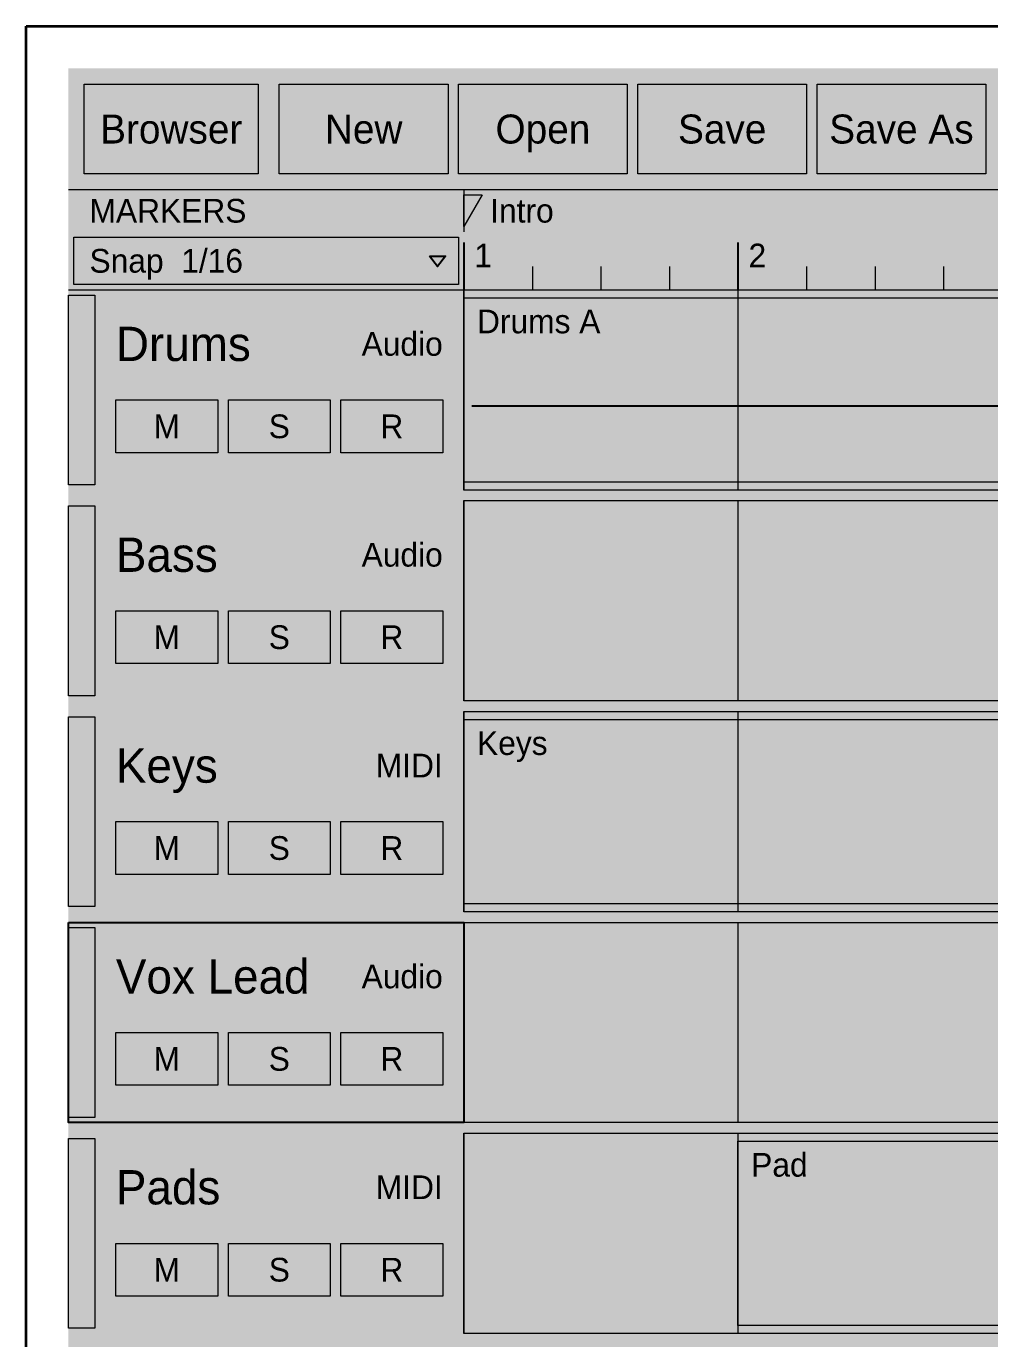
# Model space of a CAD drawing. Extents: x -16 to 3552, y -6016 to 16.
# Drawn here: x 1784 to 2149.5, y -2962 to -2464 of the extents above; entities that cross this region are included whole.
import ezdxf
from ezdxf.enums import TextEntityAlignment as Align

# ---------------------------------------------------------------- set-up
doc = ezdxf.new("R2010")
doc.units = 0
for name, color, linetype, lineweight, true_color in [('FORGE-SHEET', 7, 'Continuous', 35, 0x9aa2a8), ('UI-ACCENT', 7, 'Continuous', 18, 0xe0902f), ('UI-CLIP', 7, 'Continuous', 13, 0x2d3135), ('UI-GHOST', 7, 'Continuous', 9, 0x555c62), ('UI-HAIRLINE', 7, 'Continuous', 9, 0x34383c), ('UI-RECORD', 7, 'Continuous', 18, 0xe24b4a), ('UI-SELECT', 7, 'Continuous', 25, 0xe0902f)]:
    doc.layers.add(name, color=color, linetype=linetype, lineweight=lineweight, true_color=true_color)
for name, color, linetype, true_color in [('UI-MIDI-NOTE', 7, 'Continuous', 0xe0902f), ('UI-PANEL-BG', 7, 'Continuous', 0x232629), ('UI-RAISED', 7, 'Continuous', 0x2d3135), ('UI-SHELL-BG', 7, 'Continuous', 0x1a1c1e), ('UI-TEXT', 7, 'Continuous', 0xd6d9dc), ('UI-TEXT-SEC', 7, 'Continuous', 0x8a9095), ('UI-WAVEFORM', 7, 'Continuous', 0x707b84)]:
    doc.layers.add(name, color=color, linetype=linetype, true_color=true_color)

msp = doc.modelspace()

# ---------------------------------------------------------------- hatches: boundary and pattern name
at = {"layer": 'UI-ACCENT'}
h = msp.add_hatch(color=256, dxfattribs=at)
h.dxf.hatch_style = 1
h.paths.add_polyline_path([(1903.33, -2845.8), (1942, -2845.8), (1942, -2865.8), (1903.33, -2865.8)])
at = {"layer": 'UI-CLIP', "true_color": 0x222528}
h = msp.add_hatch(color=7, dxfattribs=at)
h.dxf.hatch_style = 1
h.paths.add_polyline_path([(1950, -2564), (3400, -2564), (3400, -2640), (1950, -2640)])
at = {"layer": 'UI-CLIP', "true_color": 0xc86e3c}
h = msp.add_hatch(color=7, dxfattribs=at)
h.dxf.hatch_style = 1
h.paths.add_polyline_path([(1800, -2566), (1810, -2566), (1810, -2638), (1800, -2638)])
at = {"layer": 'UI-CLIP', "true_color": 0x79482c}
h = msp.add_hatch(color=7, dxfattribs=at)
h.dxf.hatch_style = 1
h.paths.add_polyline_path([(1950, -2567), (2366, -2567), (2366, -2637), (1950, -2637)])
at = {"layer": 'UI-CLIP', "true_color": 0x222528}
h = msp.add_hatch(color=7, dxfattribs=at)
h.dxf.hatch_style = 1
h.paths.add_polyline_path([(1950, -2644), (3400, -2644), (3400, -2720), (1950, -2720)])
at = {"layer": 'UI-CLIP', "true_color": 0x4e9aa6}
h = msp.add_hatch(color=7, dxfattribs=at)
h.dxf.hatch_style = 1
h.paths.add_polyline_path([(1800, -2646), (1810, -2646), (1810, -2718), (1800, -2718)])
at = {"layer": 'UI-CLIP', "true_color": 0x222528}
h = msp.add_hatch(color=7, dxfattribs=at)
h.dxf.hatch_style = 1
h.paths.add_polyline_path([(1950, -2724), (3400, -2724), (3400, -2800), (1950, -2800)])
at = {"layer": 'UI-CLIP', "true_color": 0x9a6fb0}
h = msp.add_hatch(color=7, dxfattribs=at)
h.dxf.hatch_style = 1
h.paths.add_polyline_path([(1800, -2726), (1810, -2726), (1810, -2798), (1800, -2798)])
at = {"layer": 'UI-CLIP', "true_color": 0x6d624c}
h = msp.add_hatch(color=7, dxfattribs=at)
h.dxf.hatch_style = 1
h.paths.add_polyline_path([(1950, -2727), (2366, -2727), (2366, -2797), (1950, -2797)])
at = {"layer": 'UI-CLIP', "true_color": 0x6fa855}
h = msp.add_hatch(color=7, dxfattribs=at)
h.dxf.hatch_style = 1
h.paths.add_polyline_path([(1800, -2806), (1810, -2806), (1810, -2878), (1800, -2878)])
at = {"layer": 'UI-CLIP', "true_color": 0x222528}
h = msp.add_hatch(color=7, dxfattribs=at)
h.dxf.hatch_style = 1
h.paths.add_polyline_path([(1950, -2804), (3400, -2804), (3400, -2880), (1950, -2880)])
at = {"layer": 'UI-CLIP', "true_color": 0xc95b6b}
h = msp.add_hatch(color=7, dxfattribs=at)
h.dxf.hatch_style = 1
h.paths.add_polyline_path([(1800, -2886), (1810, -2886), (1810, -2958), (1800, -2958)])
at = {"layer": 'UI-CLIP', "true_color": 0x222528}
h = msp.add_hatch(color=7, dxfattribs=at)
h.dxf.hatch_style = 1
h.paths.add_polyline_path([(1950, -2884), (3400, -2884), (3400, -2960), (1950, -2960)])
at = {"layer": 'UI-CLIP', "true_color": 0x4a7942}
h = msp.add_hatch(color=7, dxfattribs=at)
h.dxf.hatch_style = 1
h.paths.add_polyline_path([(2054, -2887), (3094, -2887), (3094, -2957), (2054, -2957)])
at = {"layer": 'UI-MIDI-NOTE', "true_color": 0xeac68a}
h = msp.add_hatch(color=7, dxfattribs=at)
h.dxf.hatch_style = 1
h.paths.add_polyline_path([(1971.64, -2745), (1990.27, -2745), (1990.27, -2750.86), (1971.64, -2750.86)])
h = msp.add_hatch(color=7, dxfattribs=at)
h.dxf.hatch_style = 1
h.paths.add_polyline_path([(2102.09, -2745), (2128.18, -2745), (2128.18, -2750.86), (2102.09, -2750.86)])
h = msp.add_hatch(color=7, dxfattribs=at)
h.dxf.hatch_style = 1
h.paths.add_polyline_path([(2139.36, -2745), (2165.45, -2745), (2165.45, -2750.86), (2139.36, -2750.86)])
h = msp.add_hatch(color=7, dxfattribs=at)
h.dxf.hatch_style = 1
h.paths.add_polyline_path([(2027.55, -2751.86), (2053.64, -2751.86), (2053.64, -2757.71), (2027.55, -2757.71)])
h = msp.add_hatch(color=7, dxfattribs=at)
h.dxf.hatch_style = 1
h.paths.add_polyline_path([(2046.18, -2751.86), (2064.82, -2751.86), (2064.82, -2757.71), (2046.18, -2757.71)])
h = msp.add_hatch(color=7, dxfattribs=at)
h.dxf.hatch_style = 1
h.paths.add_polyline_path([(1953, -2758.71), (1971.64, -2758.71), (1971.64, -2764.57), (1953, -2764.57)])
h = msp.add_hatch(color=7, dxfattribs=at)
h.dxf.hatch_style = 1
h.paths.add_polyline_path([(2120.73, -2765.57), (2139.36, -2765.57), (2139.36, -2771.43), (2120.73, -2771.43)])
h = msp.add_hatch(color=7, dxfattribs=at)
h.dxf.hatch_style = 1
h.paths.add_polyline_path([(1990.27, -2772.43), (2008.91, -2772.43), (2008.91, -2778.29), (1990.27, -2778.29)])
h = msp.add_hatch(color=7, dxfattribs=at)
h.dxf.hatch_style = 1
h.paths.add_polyline_path([(2008.91, -2779.29), (2035, -2779.29), (2035, -2785.14), (2008.91, -2785.14)])
h = msp.add_hatch(color=7, dxfattribs=at)
h.dxf.hatch_style = 1
h.paths.add_polyline_path([(2083.45, -2779.29), (2102.09, -2779.29), (2102.09, -2785.14), (2083.45, -2785.14)])
h = msp.add_hatch(color=7, dxfattribs=at)
h.dxf.hatch_style = 1
h.paths.add_polyline_path([(2064.82, -2786.14), (2076, -2786.14), (2076, -2792), (2064.82, -2792)])
h = msp.add_hatch(color=7, dxfattribs=at)
h.dxf.hatch_style = 1
h.paths.add_polyline_path([(2104, -2918.71), (2132.2, -2918.71), (2132.2, -2924.57), (2104, -2924.57)])
h = msp.add_hatch(color=7, dxfattribs=at)
h.dxf.hatch_style = 1
h.paths.add_polyline_path([(2057, -2925.57), (2122.8, -2925.57), (2122.8, -2931.43), (2057, -2931.43)])
at = {"layer": 'UI-PANEL-BG'}
h = msp.add_hatch(color=256, dxfattribs=at)
h.dxf.hatch_style = 1
h.paths.add_polyline_path([(1800, -2480), (3400, -2480), (3400, -2526), (1800, -2526)])
h = msp.add_hatch(color=256, dxfattribs=at)
h.dxf.hatch_style = 1
h.paths.add_polyline_path([(1800, -2526), (3400, -2526), (3400, -2542), (1800, -2542)])
h = msp.add_hatch(color=256, dxfattribs=at)
h.dxf.hatch_style = 1
h.paths.add_polyline_path([(1800, -2542), (3400, -2542), (3400, -2564), (1800, -2564)])
h = msp.add_hatch(color=256, dxfattribs=at)
h.dxf.hatch_style = 1
h.paths.add_polyline_path([(1800, -2564), (1950, -2564), (1950, -2640), (1800, -2640)])
h = msp.add_hatch(color=256, dxfattribs=at)
h.dxf.hatch_style = 1
h.paths.add_polyline_path([(1800, -2644), (1950, -2644), (1950, -2720), (1800, -2720)])
h = msp.add_hatch(color=256, dxfattribs=at)
h.dxf.hatch_style = 1
h.paths.add_polyline_path([(1800, -2724), (1950, -2724), (1950, -2800), (1800, -2800)])
h = msp.add_hatch(color=256, dxfattribs=at)
h.dxf.hatch_style = 1
h.paths.add_polyline_path([(1800, -2804), (1950, -2804), (1950, -2880), (1800, -2880)])
h = msp.add_hatch(color=256, dxfattribs=at)
h.dxf.hatch_style = 1
h.paths.add_polyline_path([(1800, -2884), (1950, -2884), (1950, -2960), (1800, -2960)])
at = {"layer": 'UI-RAISED'}
h = msp.add_hatch(color=256, dxfattribs=at)
h.dxf.hatch_style = 1
h.paths.add_polyline_path([(1806, -2486), (1872, -2486), (1872, -2520), (1806, -2520)])
h = msp.add_hatch(color=256, dxfattribs=at)
h.dxf.hatch_style = 1
h.paths.add_polyline_path([(1880, -2486), (1944, -2486), (1944, -2520), (1880, -2520)])
h = msp.add_hatch(color=256, dxfattribs=at)
h.dxf.hatch_style = 1
h.paths.add_polyline_path([(1948, -2486), (2012, -2486), (2012, -2520), (1948, -2520)])
h = msp.add_hatch(color=256, dxfattribs=at)
h.dxf.hatch_style = 1
h.paths.add_polyline_path([(2016, -2486), (2080, -2486), (2080, -2520), (2016, -2520)])
h = msp.add_hatch(color=256, dxfattribs=at)
h.dxf.hatch_style = 1
h.paths.add_polyline_path([(2084, -2486), (2148, -2486), (2148, -2520), (2084, -2520)])
h = msp.add_hatch(color=256, dxfattribs=at)
h.dxf.hatch_style = 1
h.paths.add_polyline_path([(1802, -2544), (1948, -2544), (1948, -2562), (1802, -2562)])
h = msp.add_hatch(color=256, dxfattribs=at)
h.dxf.hatch_style = 1
h.paths.add_polyline_path([(1818, -2605.8), (1856.67, -2605.8), (1856.67, -2625.8), (1818, -2625.8)])
h = msp.add_hatch(color=256, dxfattribs=at)
h.dxf.hatch_style = 1
h.paths.add_polyline_path([(1860.67, -2605.8), (1899.33, -2605.8), (1899.33, -2625.8), (1860.67, -2625.8)])
h = msp.add_hatch(color=256, dxfattribs=at)
h.dxf.hatch_style = 1
h.paths.add_polyline_path([(1903.33, -2605.8), (1942, -2605.8), (1942, -2625.8), (1903.33, -2625.8)])
h = msp.add_hatch(color=256, dxfattribs=at)
h.dxf.hatch_style = 1
h.paths.add_polyline_path([(1818, -2685.8), (1856.67, -2685.8), (1856.67, -2705.8), (1818, -2705.8)])
h = msp.add_hatch(color=256, dxfattribs=at)
h.dxf.hatch_style = 1
h.paths.add_polyline_path([(1860.67, -2685.8), (1899.33, -2685.8), (1899.33, -2705.8), (1860.67, -2705.8)])
h = msp.add_hatch(color=256, dxfattribs=at)
h.dxf.hatch_style = 1
h.paths.add_polyline_path([(1903.33, -2685.8), (1942, -2685.8), (1942, -2705.8), (1903.33, -2705.8)])
h = msp.add_hatch(color=256, dxfattribs=at)
h.dxf.hatch_style = 1
h.paths.add_polyline_path([(1818, -2765.8), (1856.67, -2765.8), (1856.67, -2785.8), (1818, -2785.8)])
h = msp.add_hatch(color=256, dxfattribs=at)
h.dxf.hatch_style = 1
h.paths.add_polyline_path([(1860.67, -2765.8), (1899.33, -2765.8), (1899.33, -2785.8), (1860.67, -2785.8)])
h = msp.add_hatch(color=256, dxfattribs=at)
h.dxf.hatch_style = 1
h.paths.add_polyline_path([(1903.33, -2765.8), (1942, -2765.8), (1942, -2785.8), (1903.33, -2785.8)])
h = msp.add_hatch(color=256, dxfattribs=at)
h.dxf.hatch_style = 1
h.paths.add_polyline_path([(1818, -2845.8), (1856.67, -2845.8), (1856.67, -2865.8), (1818, -2865.8)])
h = msp.add_hatch(color=256, dxfattribs=at)
h.dxf.hatch_style = 1
h.paths.add_polyline_path([(1860.67, -2845.8), (1899.33, -2845.8), (1899.33, -2865.8), (1860.67, -2865.8)])
h = msp.add_hatch(color=256, dxfattribs=at)
h.dxf.hatch_style = 1
h.paths.add_polyline_path([(1818, -2925.8), (1856.67, -2925.8), (1856.67, -2945.8), (1818, -2945.8)])
h = msp.add_hatch(color=256, dxfattribs=at)
h.dxf.hatch_style = 1
h.paths.add_polyline_path([(1860.67, -2925.8), (1899.33, -2925.8), (1899.33, -2945.8), (1860.67, -2945.8)])
h = msp.add_hatch(color=256, dxfattribs=at)
h.dxf.hatch_style = 1
h.paths.add_polyline_path([(1903.33, -2925.8), (1942, -2925.8), (1942, -2945.8), (1903.33, -2945.8)])
at = {"layer": 'UI-RECORD'}
h = msp.add_hatch(color=256, dxfattribs=at)
h.dxf.hatch_style = 1
h.paths.add_polyline_path([(1810, -2804), (1812, -2804), (1812, -2880), (1810, -2880)])
at = {"layer": 'UI-SHELL-BG'}
h = msp.add_hatch(color=256, dxfattribs=at)
h.dxf.hatch_style = 1
h.paths.add_polyline_path([(1800, -2526), (3400, -2526), (3400, -3456), (1800, -3456)])
at = {"layer": 'UI-WAVEFORM'}
h = msp.add_hatch(color=256, dxfattribs=at)
h.dxf.hatch_style = 1
h.paths.add_polyline_path([(1953, -2599.74), (1956.01, -2595.32), (1959.03, -2592.13), (1962.04, -2591.83), (1965.06, -2591.62), (1968.07, -2591.36), (1971.09, -2592.38), (1974.1, -2592.12), (1977.12, -2591.79), (1980.13, -2591.36), (1983.15, -2592.97), (1986.16, -2593.4), (1989.18, -2594.24), (1992.19, -2593.23), (1995.21, -2593.17), (1998.22, -2594.65), (2001.24, -2593.76), (2004.25, -2593.61), (2007.26, -2594.33), (2010.28, -2594.99), (2013.29, -2596.23), (2016.31, -2597.24), (2019.32, -2597.32), (2022.34, -2598.12), (2025.35, -2598.6), (2028.37, -2599.02), (2031.38, -2599.61), (2034.4, -2599.88), (2037.41, -2600.3), (2040.43, -2600.68), (2043.44, -2601.23), (2046.46, -2601.69), (2049.47, -2601.64), (2052.49, -2601.28), (2055.5, -2600.9), (2058.51, -2600.54), (2061.53, -2599.6), (2064.54, -2598.8), (2067.56, -2598.22), (2070.57, -2597.77), (2073.59, -2597.76), (2076.6, -2597.64), (2079.62, -2597.29), (2082.63, -2597.26), (2085.65, -2595.87), (2088.66, -2595.6), (2091.68, -2594.41), (2094.69, -2594.52), (2097.71, -2593.18), (2100.72, -2592.55), (2103.74, -2593.97), (2106.75, -2594.08), (2109.76, -2592.31), (2112.78, -2592.37), (2115.79, -2590.98), (2118.81, -2591.68), (2121.82, -2592.81), (2124.84, -2591.82), (2127.85, -2590.86), (2130.87, -2591.72), (2133.88, -2592.62), (2136.9, -2592.38), (2139.91, -2590.52), (2142.93, -2590.16), (2145.94, -2591.77), (2148.96, -2592.26), (2151.97, -2592.94), (2154.99, -2593.44), (2158, -2591.83), (2161.01, -2592.72), (2164.03, -2592.3), (2167.04, -2592.48), (2170.06, -2593.32), (2173.07, -2592.61), (2176.09, -2593.77), (2179.1, -2593.39), (2182.12, -2594.48), (2185.13, -2594.58), (2188.15, -2595.21), (2191.16, -2595.61), (2194.18, -2594.84), (2197.19, -2595), (2200.21, -2596.06), (2203.22, -2596.06), (2206.24, -2597.15), (2209.25, -2597.72), (2212.26, -2597.83), (2215.28, -2598.37), (2218.29, -2599.28), (2221.31, -2599.5), (2224.32, -2600.24), (2227.34, -2600.84), (2230.35, -2601.34), (2233.37, -2601.7), (2236.38, -2601.63), (2239.4, -2601.42), (2242.41, -2601.09), (2245.43, -2600.41), (2248.44, -2600.03), (2251.46, -2599.3), (2254.47, -2598.89), (2257.49, -2598.35), (2260.5, -2597.19), (2263.51, -2596.97), (2266.53, -2596.48), (2269.54, -2595.53), (2272.56, -2595.97), (2275.57, -2596.07), (2278.59, -2594.48), (2281.6, -2593.64), (2284.62, -2594.22), (2287.63, -2594.49), (2290.65, -2593.22), (2293.66, -2591.95), (2296.68, -2592.96), (2299.69, -2591.47), (2302.71, -2590.76), (2305.72, -2591.02), (2308.74, -2591.54), (2311.75, -2592.59), (2314.76, -2593.24), (2317.78, -2591.01), (2320.79, -2591.84), (2323.81, -2590.96), (2326.82, -2591.76), (2329.84, -2590.61), (2332.85, -2590.69), (2335.87, -2591.59), (2338.88, -2592.42), (2341.9, -2591.44), (2344.91, -2592.75), (2347.93, -2593.07), (2350.94, -2592.49), (2353.96, -2591.61), (2356.97, -2591.9), (2359.99, -2592.97), (2363, -2592.23), (2363, -2623.77), (2359.99, -2623.03), (2356.97, -2624.1), (2353.96, -2624.39), (2350.94, -2623.51), (2347.93, -2622.93), (2344.91, -2623.25), (2341.9, -2624.56), (2338.88, -2623.58), (2335.87, -2624.41), (2332.85, -2625.31), (2329.84, -2625.39), (2326.82, -2624.24), (2323.81, -2625.04), (2320.79, -2624.16), (2317.78, -2624.99), (2314.76, -2622.76), (2311.75, -2623.41), (2308.74, -2624.46), (2305.72, -2624.98), (2302.71, -2625.24), (2299.69, -2624.53), (2296.68, -2623.04), (2293.66, -2624.05), (2290.65, -2622.78), (2287.63, -2621.51), (2284.62, -2621.78), (2281.6, -2622.36), (2278.59, -2621.52), (2275.57, -2619.93), (2272.56, -2620.03), (2269.54, -2620.47), (2266.53, -2619.52), (2263.51, -2619.03), (2260.5, -2618.81), (2257.49, -2617.65), (2254.47, -2617.11), (2251.46, -2616.7), (2248.44, -2615.97), (2245.43, -2615.59), (2242.41, -2614.91), (2239.4, -2614.58), (2236.38, -2614.37), (2233.37, -2614.3), (2230.35, -2614.66), (2227.34, -2615.16), (2224.32, -2615.76), (2221.31, -2616.5), (2218.29, -2616.72), (2215.28, -2617.63), (2212.26, -2618.17), (2209.25, -2618.28), (2206.24, -2618.85), (2203.22, -2619.94), (2200.21, -2619.94), (2197.19, -2621), (2194.18, -2621.16), (2191.16, -2620.39), (2188.15, -2620.79), (2185.13, -2621.42), (2182.12, -2621.52), (2179.1, -2622.61), (2176.09, -2622.23), (2173.07, -2623.39), (2170.06, -2622.68), (2167.04, -2623.52), (2164.03, -2623.7), (2161.01, -2623.28), (2158, -2624.17), (2154.99, -2622.56), (2151.97, -2623.06), (2148.96, -2623.74), (2145.94, -2624.23), (2142.93, -2625.84), (2139.91, -2625.48), (2136.9, -2623.62), (2133.88, -2623.38), (2130.87, -2624.28), (2127.85, -2625.14), (2124.84, -2624.18), (2121.82, -2623.19), (2118.81, -2624.32), (2115.79, -2625.02), (2112.78, -2623.63), (2109.76, -2623.69), (2106.75, -2621.92), (2103.74, -2622.03), (2100.72, -2623.45), (2097.71, -2622.82), (2094.69, -2621.48), (2091.68, -2621.59), (2088.66, -2620.4), (2085.65, -2620.13), (2082.63, -2618.74), (2079.62, -2618.71), (2076.6, -2618.36), (2073.59, -2618.24), (2070.57, -2618.23), (2067.56, -2617.78), (2064.54, -2617.2), (2061.53, -2616.4), (2058.51, -2615.46), (2055.5, -2615.1), (2052.49, -2614.72), (2049.47, -2614.36), (2046.46, -2614.31), (2043.44, -2614.77), (2040.43, -2615.32), (2037.41, -2615.7), (2034.4, -2616.12), (2031.38, -2616.39), (2028.37, -2616.98), (2025.35, -2617.4), (2022.34, -2617.88), (2019.32, -2618.68), (2016.31, -2618.76), (2013.29, -2619.77), (2010.28, -2621.01), (2007.26, -2621.67), (2004.25, -2622.39), (2001.24, -2622.24), (1998.22, -2621.35), (1995.21, -2622.83), (1992.19, -2622.77), (1989.18, -2621.76), (1986.16, -2622.6), (1983.15, -2623.03), (1980.13, -2624.64), (1977.12, -2624.21), (1974.1, -2623.88), (1971.09, -2623.62), (1968.07, -2624.64), (1965.06, -2624.38), (1962.04, -2624.17), (1959.03, -2623.87), (1956.01, -2620.68), (1953, -2616.26)])

# ---------------------------------------------------------------- linework, layer by layer
at = {"layer": 'FORGE-SHEET'}
msp.add_lwpolyline([(1784, -2464), (3416, -2464), (3416, -3536), (1784, -3536)], close=True, dxfattribs=at)
at = {"layer": 'UI-ACCENT'}
msp.add_lwpolyline([(1950, -2528), (1957, -2528), (1950, -2540)], close=True, dxfattribs=at)
at = {"layer": 'UI-GHOST'}
for p, q in [((1950, -2564), (1950, -2640)), ((2054, -2564), (2054, -2640)), ((1950, -2644), (1950, -2720)), ((2054, -2644), (2054, -2720)), ((1950, -2724), (1950, -2800)), ((2054, -2724), (2054, -2800)), ((1950, -2804), (1950, -2880)), ((2054, -2804), (2054, -2880)), ((1950, -2884), (1950, -2960)), ((2054, -2884), (2054, -2960))]:
    msp.add_line(p, q, dxfattribs=at)
at = {"layer": 'UI-HAIRLINE'}
for p, q in [((1800, -2526), (3400, -2526)), ((1950, -2526), (1950, -2542)), ((1976, -2555.2), (1976, -2564)), ((2002, -2555.2), (2002, -2564)), ((2028, -2555.2), (2028, -2564)), ((2080, -2555.2), (2080, -2564)), ((2106, -2555.2), (2106, -2564)), ((2132, -2555.2), (2132, -2564)), ((1800, -2564), (3400, -2564))]:
    msp.add_line(p, q, dxfattribs=at)
for points in [[(1806, -2486), (1872, -2486), (1872, -2520), (1806, -2520)], [(1880, -2486), (1944, -2486), (1944, -2520), (1880, -2520)], [(1948, -2486), (2012, -2486), (2012, -2520), (1948, -2520)], [(2016, -2486), (2080, -2486), (2080, -2520), (2016, -2520)], [(2084, -2486), (2148, -2486), (2148, -2520), (2084, -2520)], [(1802, -2544), (1948, -2544), (1948, -2562), (1802, -2562)], [(1800, -2566), (1810, -2566), (1810, -2638), (1800, -2638)], [(1818, -2605.8), (1856.67, -2605.8), (1856.67, -2625.8), (1818, -2625.8)], [(1860.67, -2605.8), (1899.33, -2605.8), (1899.33, -2625.8), (1860.67, -2625.8)], [(1903.33, -2605.8), (1942, -2605.8), (1942, -2625.8), (1903.33, -2625.8)], [(1800, -2646), (1810, -2646), (1810, -2718), (1800, -2718)], [(1818, -2685.8), (1856.67, -2685.8), (1856.67, -2705.8), (1818, -2705.8)], [(1860.67, -2685.8), (1899.33, -2685.8), (1899.33, -2705.8), (1860.67, -2705.8)], [(1903.33, -2685.8), (1942, -2685.8), (1942, -2705.8), (1903.33, -2705.8)], [(1800, -2726), (1810, -2726), (1810, -2798), (1800, -2798)], [(1818, -2765.8), (1856.67, -2765.8), (1856.67, -2785.8), (1818, -2785.8)], [(1860.67, -2765.8), (1899.33, -2765.8), (1899.33, -2785.8), (1860.67, -2785.8)], [(1903.33, -2765.8), (1942, -2765.8), (1942, -2785.8), (1903.33, -2785.8)], [(1800, -2806), (1810, -2806), (1810, -2878), (1800, -2878)], [(1818, -2845.8), (1856.67, -2845.8), (1856.67, -2865.8), (1818, -2865.8)], [(1860.67, -2845.8), (1899.33, -2845.8), (1899.33, -2865.8), (1860.67, -2865.8)], [(1903.33, -2845.8), (1942, -2845.8), (1942, -2865.8), (1903.33, -2865.8)], [(1800, -2886), (1810, -2886), (1810, -2958), (1800, -2958)], [(1818, -2925.8), (1856.67, -2925.8), (1856.67, -2945.8), (1818, -2945.8)], [(1860.67, -2925.8), (1899.33, -2925.8), (1899.33, -2945.8), (1860.67, -2945.8)], [(1903.33, -2925.8), (1942, -2925.8), (1942, -2945.8), (1903.33, -2945.8)]]:
    msp.add_lwpolyline(points, close=True, dxfattribs=at)
at = {"layer": 'UI-HAIRLINE', "true_color": 0x141618}
for points in [[(1950, -2564), (3400, -2564), (3400, -2640), (1950, -2640)], [(1950, -2644), (3400, -2644), (3400, -2720), (1950, -2720)], [(1950, -2724), (3400, -2724), (3400, -2800), (1950, -2800)], [(1950, -2804), (3400, -2804), (3400, -2880), (1950, -2880)], [(1950, -2884), (3400, -2884), (3400, -2960), (1950, -2960)]]:
    msp.add_lwpolyline(points, close=True, dxfattribs=at)
at = {"layer": 'UI-HAIRLINE', "true_color": 0x101010}
for points in [[(1950, -2567), (2366, -2567), (2366, -2637), (1950, -2637)], [(1950, -2727), (2366, -2727), (2366, -2797), (1950, -2797)], [(2054, -2887), (3094, -2887), (3094, -2957), (2054, -2957)]]:
    msp.add_lwpolyline(points, close=True, dxfattribs=at)
at = {"layer": 'UI-SELECT'}
msp.add_lwpolyline([(1800, -2804), (1950, -2804), (1950, -2880), (1800, -2880)], close=True, dxfattribs=at)
at = {"layer": 'UI-TEXT-SEC'}
for p, q in [((1950, -2546), (1950, -2564)), ((2054, -2546), (2054, -2564))]:
    msp.add_line(p, q, dxfattribs=at)
msp.add_lwpolyline([(1937, -2551.2), (1943, -2551.2), (1940, -2555.1)], close=True, dxfattribs=at)
at = {"layer": 'UI-WAVEFORM'}
msp.add_line((1953, -2608), (2363, -2608), dxfattribs=at)

# ---------------------------------------------------------------- texts
at = {"layer": 'UI-TEXT'}
for s, height, p in [('Browser', 11, (1839, -2503)), ('New', 11, (1912, -2503)), ('Open', 11, (1980, -2503)), ('Save', 11, (2048, -2503)), ('Save As', 11, (2116, -2503)), ('M', 9, (1837.33, -2615.8)), ('S', 9, (1880, -2615.8)), ('R', 9, (1922.67, -2615.8)), ('M', 9, (1837.33, -2695.8)), ('S', 9, (1880, -2695.8)), ('R', 9, (1922.67, -2695.8)), ('M', 9, (1837.33, -2775.8)), ('S', 9, (1880, -2775.8)), ('R', 9, (1922.67, -2775.8)), ('M', 9, (1837.33, -2855.8)), ('S', 9, (1880, -2855.8)), ('M', 9, (1837.33, -2935.8)), ('S', 9, (1880, -2935.8)), ('R', 9, (1922.67, -2935.8))]:
    msp.add_text(s, height=height, dxfattribs=at).set_placement(p, align=Align.MIDDLE_CENTER)
for s, height, p in [('Snap  1/16', 9, (1808, -2553)), ('Drums A', 9, (1955, -2576)), ('Drums', 13, (1818, -2584.52)), ('Bass', 13, (1818, -2664.52)), ('Keys', 9, (1955, -2736)), ('Keys', 13, (1818, -2744.52)), ('Vox Lead', 13, (1818, -2824.52)), ('Pad', 9, (2059, -2896)), ('Pads', 13, (1818, -2904.52))]:
    msp.add_text(s, height=height, dxfattribs=at).set_placement(p, align=Align.MIDDLE_LEFT)
at = {"layer": 'UI-TEXT', "true_color": 0x241600}
msp.add_text('R', height=9, dxfattribs=at).set_placement((1922.67, -2855.8), align=Align.MIDDLE_CENTER)
at = {"layer": 'UI-TEXT-SEC'}
for s, p in [('MARKERS', (1808, -2534)), ('Intro', (1960, -2534)), ('1', (1954, -2551)), ('2', (2058, -2551))]:
    msp.add_text(s, height=9, dxfattribs=at).set_placement(p, align=Align.MIDDLE_LEFT)
for s, p in [('Audio', (1942, -2584.52)), ('Audio', (1942, -2664.52)), ('MIDI', (1942, -2744.52)), ('Audio', (1942, -2824.52)), ('MIDI', (1942, -2904.52))]:
    msp.add_text(s, height=9, dxfattribs=at).set_placement(p, align=Align.MIDDLE_RIGHT)

doc.saveas('drawing.dxf')
